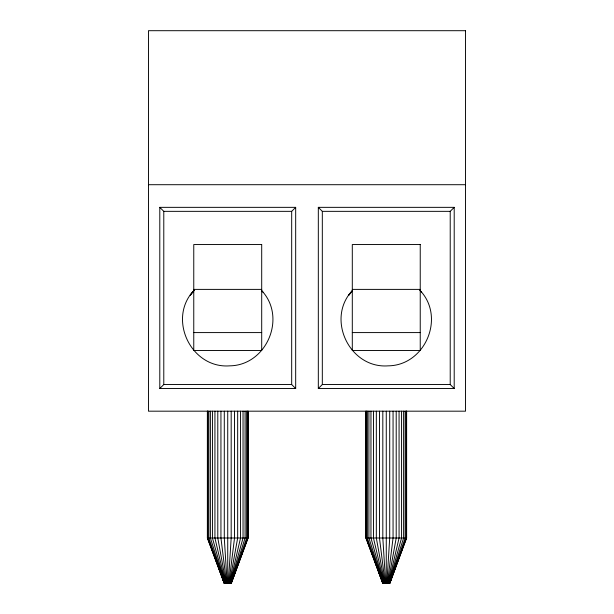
<?xml version="1.0" encoding="UTF-8"?>
<svg xmlns="http://www.w3.org/2000/svg" width="614" height="614" viewBox="0 0 614 614"><rect width="100%" height="100%" fill="white"/><g stroke="black" fill="none" stroke-linecap="round" stroke-linejoin="round"><path stroke-width="0.92" d="M228.331 583.3L231.179 538.002L231.179 411.18M386.866 583.3L389.713 538.002L389.713 411.18M228.915 583.3L234.525 538.002L234.525 411.18M387.442 583.3L393.06 538.002L393.06 411.18M229.459 583.3L237.672 538.002L237.672 411.18M387.994 583.3L396.207 538.002L396.207 411.18M229.958 583.3L240.542 538.002L240.542 411.18M388.485 583.3L399.069 538.002L399.069 411.18M230.388 583.3L243.037 538.002L243.037 411.18M388.923 583.3L401.564 538.002L401.564 411.18M230.749 583.3L245.093 538.002L245.093 411.18M389.276 583.3L403.621 538.002L403.621 411.18M231.194 582.394L232.698 577.866M231.017 583.3L246.644 538.002L246.644 411.18M389.552 583.3L405.179 538.002L405.179 411.18M231.117 583.3L236.482 568.203M238.692 561.987L240.588 556.652M241.54 553.989L242.484 551.326M389.652 583.3L397.857 560.206M389.721 583.3L406.192 538.002L406.192 411.18M365.906 411.18L365.906 538.002L382.729 583.3L389.798 583.3L406.483 538.002L406.483 411.18M248.094 411.18L248.094 538.002L231.271 583.3L224.202 583.3L207.371 538.002L207.371 411.18M389.798 583.3L406.629 538.002L406.629 411.18M193.763 290.629C167.2 318.781 191.046 368.784 229.659 365.844C266.591 365.476 287.014 317.515 261.702 290.629M352.298 290.629C325.735 318.781 349.573 368.784 388.186 365.844C425.118 365.476 445.549 317.515 420.237 290.629M193.963 290.575L190.21 295.227L194.538 289.954M352.49 290.575L348.737 295.227L352.528 290.614M295.679 388.532L291.681 384.541L291.681 211.346L295.679 207.348L159.793 207.348L159.793 388.532L295.679 388.532L295.679 207.348M159.793 388.532L163.785 384.541L291.681 384.541M454.206 388.532L450.216 384.541L450.216 211.346L454.206 207.348L318.321 207.348L318.321 388.532L454.206 388.532L454.206 207.348M318.321 388.532L322.319 384.541L450.216 384.541M148.465 184.707L465.535 184.707M159.793 207.348L163.785 211.346L291.681 211.346M318.321 207.348L322.319 211.346L450.216 211.346M193.763 289.386L261.702 289.386M352.298 289.386L420.237 289.386M193.763 332.588L261.702 332.588M352.298 332.588L420.237 332.588M207.371 538.002L248.094 538.002M365.906 538.002L406.629 538.002M419.738 290.284L421.511 292.134M261.794 290.898L262.976 292.134M224.225 583.3L207.517 538.002L207.517 411.18M224.279 583.3L207.808 538.002L207.808 411.18M371.516 551.326L372.46 553.989M373.412 556.652L375.308 561.987M377.518 568.203L382.883 583.3M216.143 560.206L224.348 583.3M382.982 583.3L367.356 538.002L367.356 411.18M224.448 583.3L208.821 538.002L208.821 411.18M381.302 577.866L382.806 582.394M383.251 583.3L368.907 538.002L368.907 411.18M224.724 583.3L210.379 538.002L210.379 411.18M383.612 583.3L370.963 538.002L370.963 411.18M225.077 583.3L212.436 538.002L212.436 411.18M384.042 583.3L373.458 538.002L373.458 411.18M225.515 583.3L214.931 538.002L214.931 411.18M384.541 583.3L376.328 538.002L376.328 411.18M226.006 583.3L217.793 538.002L217.793 411.18M385.085 583.3L379.475 538.002L379.475 411.18M226.558 583.3L220.94 538.002L220.94 411.18M385.669 583.3L382.821 538.002L382.821 411.18M227.134 583.3L224.287 538.002L224.287 411.18M386.267 411.18L386.267 583.3M366.343 411.18L366.343 538.002L382.806 583.3L366.051 538.002L366.051 411.18M322.319 211.346L322.319 384.541M247.949 411.18L247.949 538.002L231.24 583.3L247.657 538.002L247.657 411.18M227.733 411.18L227.733 583.3M163.785 211.346L163.785 384.541M465.535 30.7L148.465 30.7L148.465 411.18L465.535 411.18L465.535 30.7M261.702 244.549L193.763 244.549L193.763 350.54L261.702 350.54L261.702 244.549M420.237 244.549L352.298 244.549L352.298 350.54L420.237 350.54L420.237 244.549"/></g></svg>
